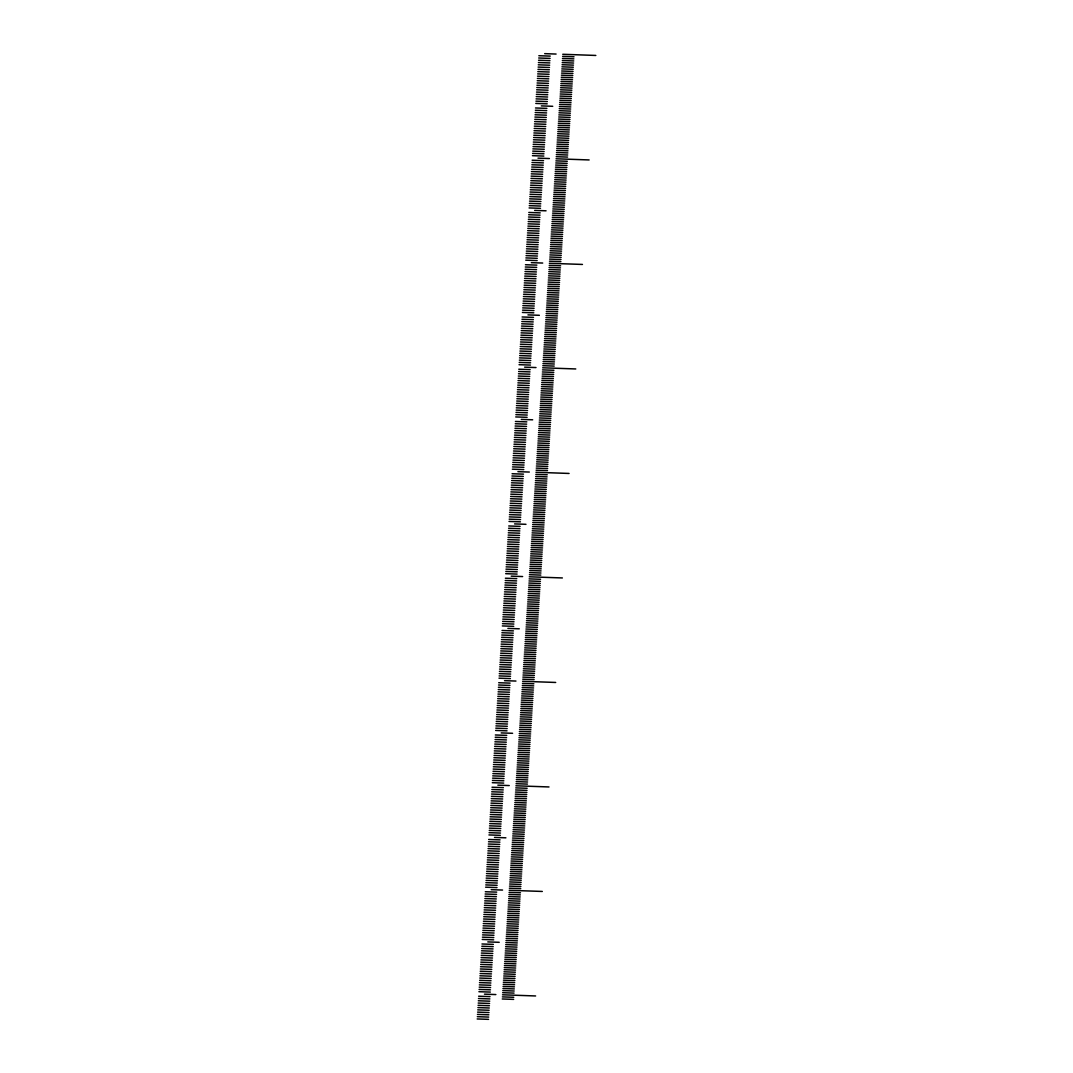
<?xml version="1.0" encoding="UTF-8"?>
<svg xmlns="http://www.w3.org/2000/svg" width="1073" height="1073" viewBox="0 0 1073 1073"><rect width="100%" height="100%" fill="white"/><g stroke="black" fill="none" stroke-linecap="round" stroke-linejoin="round"><path stroke-width="1.5" d="M544.695 53.65L556.082 54.052M562.748 54.28L595.823 55.447M538.847 55.716L550.234 56.118M562.614 56.373L574.001 56.775M562.48 58.465L573.867 58.867M538.7 57.996L550.1 58.398M562.346 60.557L573.733 60.946M538.552 60.262L549.953 60.665M562.212 62.636L573.599 63.039M538.418 62.542L549.805 62.931M562.078 64.729L573.465 65.131M538.27 64.809L549.658 65.212M561.944 66.821L573.331 67.223M538.123 67.076L549.51 67.478M561.809 68.913L573.197 69.316M537.975 69.356L549.363 69.758M561.675 71.006L573.062 71.408M537.828 71.623L549.228 72.025M561.541 73.098L572.928 73.487M537.68 73.903L549.081 74.292M561.407 75.177L572.794 75.579M537.533 76.17L548.933 76.572M561.273 77.269L572.66 77.672M537.399 78.436L548.786 78.839M561.139 79.362L572.526 79.764M537.251 80.716L548.638 81.105M561.005 81.454L572.392 81.856M560.871 83.546L572.258 83.935M537.104 82.983L548.491 83.386M560.736 85.639L572.124 86.028M536.956 85.25L548.343 85.652M560.602 87.718L571.989 88.12M536.808 87.53L548.209 87.932M560.468 89.81L571.869 90.212M536.661 89.797L548.062 90.199M560.334 91.902L571.735 92.305M536.527 92.077L547.914 92.466M560.2 93.995L571.601 94.397M536.379 94.344L547.766 94.746M560.066 96.087L571.466 96.476M536.232 96.61L547.619 97.013M559.932 98.18L571.332 98.568M536.084 98.89L547.471 99.279M559.798 100.258L571.198 100.661M535.937 101.157L547.337 101.559M559.663 102.351L571.064 102.753M535.789 103.424L547.19 103.826M559.529 104.443L570.93 104.846M541.342 105.905L552.729 106.294M559.395 106.535L570.796 106.938M535.507 107.971L546.895 108.373M559.261 108.628L570.662 109.017M559.127 110.707L570.528 111.109M535.36 110.251L546.747 110.64M558.993 112.799L570.393 113.202M535.212 112.517L546.6 112.92M558.859 114.891L570.259 115.294M535.065 114.784L546.452 115.187M558.725 116.984L570.125 117.386M534.917 117.064L546.318 117.453M558.59 119.076L569.991 119.479M534.77 119.331L546.17 119.733M558.47 121.169L569.857 121.557M534.636 121.598L546.023 122M558.336 123.247L569.723 123.65M534.488 123.878L545.875 124.28M558.201 125.34L569.589 125.742M534.341 126.145L545.728 126.547M558.067 127.432L569.455 127.835M534.193 128.425L545.58 128.814M557.933 129.525L569.32 129.927M534.046 130.691L545.446 131.094M557.799 131.617L569.186 132.019M533.898 132.958L545.299 133.36M557.665 133.709L569.052 134.098M557.531 135.788L568.918 136.191M533.764 135.238L545.151 135.627M557.397 137.881L568.784 138.283M533.616 137.505L545.004 137.907M557.263 139.973L568.65 140.375M533.469 139.772L544.856 140.174M557.128 142.065L568.516 142.468M533.321 142.052L544.708 142.454M556.994 144.158L568.382 144.547M533.174 144.319L544.561 144.721M556.86 146.25L568.247 146.639M533.026 146.599L544.427 146.988M556.726 148.329L568.113 148.731M532.879 148.865L544.279 149.268M556.592 150.421L567.979 150.824M532.745 151.132L544.132 151.534M556.458 152.514L567.845 152.916M532.597 153.412L543.984 153.801M556.324 154.606L567.711 155.008M532.449 155.679L543.837 156.081M556.19 156.698L567.577 157.087M538.002 158.147L549.389 158.549M556.055 158.777L589.131 159.944M555.921 160.87L567.309 161.272M532.154 160.226L543.555 160.628M555.787 162.962L567.174 163.364M532.007 162.492L543.407 162.895M555.653 165.054L567.04 165.457M531.873 164.773L543.26 165.162M555.519 167.147L566.906 167.549M531.725 167.039L543.112 167.442M555.385 169.239L566.772 169.628M531.578 169.306L542.965 169.708M555.251 171.318L566.638 171.72M531.43 171.586L542.817 171.975M555.117 173.41L566.504 173.813M531.283 173.853L542.67 174.255M554.982 175.503L566.37 175.905M531.135 176.12L542.536 176.522M554.848 177.595L566.236 177.997M530.987 178.4L542.388 178.802M554.714 179.687L566.101 180.09M530.853 180.666L542.241 181.069M554.58 181.78L565.981 182.169M530.706 182.947L542.093 183.335M554.446 183.859L565.847 184.261M554.312 185.951L565.712 186.353M530.558 185.213L541.945 185.616M554.178 188.043L565.578 188.446M530.411 187.48L541.798 187.882M554.044 190.136L565.444 190.538M530.263 189.76L541.664 190.149M553.909 192.228L565.31 192.617M530.116 192.027L541.516 192.429M553.775 194.32L565.176 194.709M529.982 194.293L541.369 194.696M553.641 196.399L565.042 196.802M529.834 196.574L541.221 196.976M553.507 198.492L564.908 198.894M529.686 198.84L541.074 199.243M553.373 200.584L564.774 200.986M529.539 201.12L540.926 201.509M553.239 202.676L564.639 203.079M529.391 203.387L540.779 203.79M553.105 204.769L564.505 205.158M529.244 205.654L540.644 206.056M552.971 206.861L564.371 207.25M529.096 207.934L540.497 208.323M552.836 208.94L564.237 209.342M534.649 210.402L546.05 210.804M552.702 211.032L564.103 211.435M552.582 213.125L563.969 213.527M528.815 212.467L540.202 212.87M552.447 215.217L563.835 215.619M528.667 214.748L540.054 215.15M552.313 217.309L563.701 217.698M528.52 217.014L539.907 217.417M552.179 219.388L563.566 219.791M528.372 219.294L539.773 219.683M552.045 221.481L563.432 221.883M528.224 221.561L539.625 221.963M551.911 223.573L563.298 223.975M528.09 223.828L539.478 224.23M551.777 225.665L563.164 226.068M527.943 226.108L539.33 226.51M551.643 227.758L563.03 228.16M527.795 228.375L539.183 228.777M551.509 229.85L562.896 230.239M527.648 230.655L539.035 231.044M551.374 231.929L562.762 232.331M527.5 232.921L538.901 233.324M551.24 234.021L562.628 234.424M527.353 235.188L538.753 235.591M551.106 236.114L562.493 236.516M550.972 238.206L562.359 238.608M527.205 237.468L538.606 237.857M550.838 240.298L562.225 240.687M527.071 239.735L538.458 240.137M550.704 242.391L562.091 242.78M526.923 242.002L538.311 242.404M550.57 244.47L561.957 244.872M526.776 244.282L538.163 244.684M550.436 246.562L561.823 246.964M526.628 246.549L538.016 246.951M550.301 248.654L561.689 249.057M526.481 248.829L537.881 249.218M550.167 250.747L561.555 251.149M526.333 251.095L537.734 251.498M550.033 252.839L561.42 253.228M526.199 253.362L537.586 253.764M549.899 254.931L561.286 255.32M526.052 255.642L537.439 256.031M549.765 257.01L561.152 257.413M525.904 257.909L537.291 258.311M549.631 259.103L561.018 259.505M525.757 260.176L537.144 260.578M549.497 261.195L560.884 261.597M531.309 262.657L542.697 263.046M549.363 263.287L582.451 264.441M549.228 265.38L560.616 265.769M525.462 264.723L536.862 265.125M549.094 267.459L560.482 267.861M525.314 267.003L536.715 267.392M548.96 269.551L560.347 269.953M525.18 269.269L536.567 269.672M548.826 271.643L560.213 272.046M525.032 271.536L536.42 271.938M548.692 273.736L560.079 274.138M524.885 273.816L536.272 274.205M548.558 275.828L559.958 276.23M524.737 276.083L536.124 276.485M548.424 277.92L559.824 278.309M524.59 278.35L535.99 278.752M548.29 279.999L559.69 280.402M524.442 280.63L535.843 281.032M548.155 282.092L559.556 282.494M524.308 282.896L535.695 283.299M548.021 284.184L559.422 284.586M524.161 285.177L535.548 285.566M547.887 286.276L559.288 286.679M524.013 287.443L535.4 287.846M547.753 288.369L559.154 288.771M547.619 290.461L559.02 290.85M523.865 289.71L535.253 290.112M547.485 292.54L558.885 292.942M523.718 291.99L535.119 292.379M547.351 294.632L558.751 295.035M523.57 294.257L534.971 294.659M547.217 296.725L558.617 297.127M523.423 296.524L534.823 296.926M547.082 298.817L558.483 299.219M523.289 298.804L534.676 299.206M546.948 300.909L558.349 301.298M523.141 301.07L534.528 301.473M546.814 303.002L558.215 303.391M522.994 303.351L534.381 303.739M546.68 305.081L558.081 305.483M522.846 305.617L534.233 306.02M546.559 307.173L557.947 307.575M522.699 307.884L534.099 308.286M546.425 309.265L557.812 309.668M522.551 310.164L533.952 310.553M546.291 311.358L557.678 311.76M522.417 312.431L533.804 312.833M546.157 313.45L557.544 313.839M527.956 314.899L539.357 315.301M546.023 315.529L557.41 315.931M545.889 317.621L557.276 318.024M522.122 316.978L533.509 317.38M545.755 319.714L557.142 320.116M521.974 319.244L533.361 319.647M545.62 321.806L557.008 322.208M521.827 321.524L533.227 321.913M545.486 323.898L556.874 324.301M521.679 323.791L533.08 324.194M545.352 325.991L556.739 326.38M521.545 326.058L532.932 326.46M545.218 328.07L556.605 328.472M521.398 328.338L532.785 328.727M545.084 330.162L556.471 330.564M521.25 330.605L532.637 331.007M544.95 332.254L556.337 332.657M521.102 332.871L532.49 333.274M544.816 334.347L556.203 334.749M520.955 335.152L532.342 335.554M544.682 336.439L556.069 336.842M520.807 337.418L532.208 337.821M544.548 338.531L555.935 338.92M520.66 339.698L532.06 340.087M544.413 340.61L555.801 341.013M520.526 341.965L531.913 342.367M544.279 342.703L555.666 343.105M544.145 344.795L555.532 345.198M520.378 344.232L531.765 344.634M544.011 346.887L555.398 347.29M520.231 346.512L531.618 346.901M543.877 348.98L555.264 349.369M520.083 348.779L531.47 349.181M543.743 351.072L555.13 351.461M519.936 351.045L531.336 351.448M543.609 353.151L554.996 353.554M519.788 353.325L531.189 353.728M543.475 355.243L554.862 355.646M519.654 355.592L531.041 355.995M543.34 357.336L554.728 357.738M519.506 357.872L530.894 358.261M543.206 359.428L554.593 359.831M519.359 360.139L530.746 360.541M543.072 361.521L554.459 361.909M519.211 362.406L530.599 362.808M542.938 363.613L554.325 364.002M519.064 364.686L530.451 365.075M542.804 365.692L554.191 366.094M524.617 367.154L536.004 367.556M542.67 367.784L575.758 368.951M542.536 369.877L553.936 370.279M518.769 369.219L530.169 369.622M542.401 371.969L553.802 372.371M518.635 371.499L530.022 371.902M542.267 374.061L553.668 374.45M518.487 373.766L529.874 374.169M542.133 376.14L553.534 376.543M518.339 376.046L529.727 376.435M541.999 378.233L553.4 378.635M518.192 378.313L529.579 378.715M541.865 380.325L553.266 380.727M518.044 380.58L529.445 380.982M541.731 382.417L553.131 382.82M517.897 382.86L529.297 383.262M541.597 384.51L552.997 384.912M517.763 385.127L529.15 385.529M541.463 386.602L552.863 386.991M517.615 387.407L529.002 387.796M541.329 388.681L552.729 389.083M517.468 389.673L528.855 390.076M541.194 390.773L552.595 391.176M517.32 391.94L528.707 392.342M541.06 392.866L552.461 393.268M517.173 394.22L528.56 394.609M540.926 394.958L552.327 395.36M540.792 397.05L552.193 397.439M517.025 396.487L528.426 396.889M540.671 399.143L552.059 399.532M516.878 398.754L528.278 399.156M540.537 401.222L551.924 401.624M516.743 401.034L528.131 401.436M540.403 403.314L551.79 403.716M516.596 403.3L527.983 403.703M540.269 405.406L551.656 405.809M516.448 405.581L527.836 405.97M540.135 407.499L551.522 407.901M516.301 407.847L527.688 408.25M540.001 409.591L551.388 409.98M516.153 410.114L527.554 410.516M539.867 411.683L551.254 412.072M516.006 412.394L527.406 412.783M539.732 413.762L551.12 414.165M515.872 414.661L527.259 415.063M539.598 415.855L550.986 416.257M515.724 416.928L527.111 417.33M539.464 417.947L550.851 418.349M521.277 419.409L532.664 419.798M539.33 420.039L550.717 420.442M539.196 422.132L550.583 422.521M515.429 421.474L526.816 421.877M539.062 424.211L550.449 424.613M515.281 423.755L526.682 424.143M538.928 426.303L550.315 426.705M515.134 426.021L526.535 426.424M538.794 428.395L550.181 428.798M514.986 428.288L526.387 428.69M538.659 430.488L550.047 430.89M514.852 430.568L526.239 430.957M538.525 432.58L549.913 432.982M514.705 432.835L526.092 433.237M538.391 434.672L549.778 435.061M514.557 435.101L525.944 435.504M538.257 436.751L549.644 437.154M514.41 437.382L525.797 437.784M538.123 438.844L549.51 439.246M514.262 439.648L525.663 440.051M537.989 440.936L549.376 441.338M514.115 441.928L525.515 442.317M537.855 443.028L549.242 443.431M513.98 444.195L525.368 444.598M537.721 445.121L549.108 445.523M513.833 446.462L525.22 446.864M537.586 447.213L548.974 447.602M537.452 449.292L548.84 449.694M513.685 448.742L525.073 449.131M537.318 451.384L548.705 451.787M513.538 451.009L524.925 451.411M537.184 453.477L548.571 453.879M513.39 453.275L524.791 453.678M537.05 455.569L548.437 455.971M513.243 455.556L524.643 455.958M536.916 457.661L548.303 458.05M513.095 457.822L524.496 458.225M536.782 459.754L548.169 460.143M512.961 460.102L524.348 460.491M536.648 461.833L548.048 462.235M512.814 462.369L524.201 462.771M536.513 463.925L547.914 464.327M512.666 464.636L524.053 465.038M536.379 466.017L547.78 466.42M512.518 466.916L523.906 467.305M536.245 468.11L547.646 468.512M512.371 469.183L523.772 469.585M536.111 470.202L547.512 470.591M517.924 471.651L529.311 472.053M535.977 472.281L569.066 473.448M512.089 473.73L523.476 474.132M535.843 474.373L547.243 474.776M535.709 476.466L547.109 476.868M511.942 475.996L523.329 476.399M535.575 478.558L546.975 478.96M511.794 478.276L523.181 478.665M535.44 480.65L546.841 481.053M511.647 480.543L523.034 480.945M535.306 482.743L546.707 483.132M511.499 482.81L522.9 483.212M535.172 484.822L546.573 485.224M511.352 485.09L522.752 485.479M535.038 486.914L546.439 487.316M511.217 487.357L522.605 487.759M534.904 489.006L546.305 489.409M511.07 489.623L522.457 490.026M534.77 491.099L546.17 491.501M510.922 491.903L522.31 492.306M534.649 493.191L546.036 493.593M510.775 494.17L522.162 494.573M534.515 495.283L545.902 495.672M510.627 496.45L522.014 496.839M534.381 497.362L545.768 497.765M510.48 498.717L521.88 499.119M534.247 499.455L545.634 499.857M534.113 501.547L545.5 501.949M510.332 500.984L521.733 501.386M533.978 503.639L545.366 504.042M510.198 503.264L521.585 503.653M533.844 505.732L545.232 506.121M510.051 505.531L521.438 505.933M533.71 507.824L545.097 508.213M509.903 507.797L521.29 508.2M533.576 509.903L544.963 510.305M509.755 510.077L521.143 510.48M533.442 511.995L544.829 512.398M509.608 512.344L521.009 512.746M533.308 514.088L544.695 514.49M509.46 514.624L520.861 515.013M533.174 516.18L544.561 516.582M509.326 516.891L520.713 517.293M533.04 518.272L544.427 518.661M509.179 519.158L520.566 519.56M532.905 520.365L544.293 520.754M509.031 521.438L520.418 521.827M532.771 522.444L544.159 522.846M514.584 523.906L525.971 524.308M532.637 524.536L544.024 524.938M508.736 525.971L520.123 526.374M532.503 526.628L543.89 527.031M532.369 528.721L543.756 529.123M508.589 528.251L519.989 528.654M532.235 530.813L543.622 531.202M508.441 530.518L519.842 530.92M532.101 532.892L543.488 533.294M508.307 532.798L519.694 533.187M531.967 534.984L543.354 535.387M508.159 535.065L519.547 535.467M531.832 537.077L543.22 537.479M508.012 537.332L519.399 537.734M531.698 539.169L543.086 539.571M507.864 539.612L519.252 540.014M531.564 541.261L542.951 541.664M507.717 541.878L519.117 542.281M531.43 543.354L542.817 543.743M507.569 544.159L518.97 544.548M531.296 545.433L542.683 545.835M507.435 546.425L518.822 546.828M531.162 547.525L542.549 547.927M507.288 548.692L518.675 549.094M531.028 549.617L542.415 550.02M507.14 550.972L518.527 551.361M530.894 551.71L542.281 552.112M530.759 553.802L542.147 554.191M506.993 553.239L518.38 553.641M530.625 555.894L542.026 556.283M506.845 555.506L518.232 555.908M530.491 557.973L541.892 558.376M506.697 557.786L518.098 558.188M530.357 560.066L541.758 560.468M506.55 560.052L517.951 560.455M530.223 562.158L541.624 562.56M506.416 562.332L517.803 562.721M530.089 564.25L541.489 564.653M506.268 564.599L517.655 565.002M529.955 566.343L541.355 566.732M506.121 566.866L517.508 567.268M529.821 568.435L541.221 568.824M505.973 569.146L517.36 569.535M529.686 570.514L541.087 570.916M505.826 571.413L517.226 571.815M529.552 572.606L540.953 573.009M505.678 573.679L517.079 574.082M529.418 574.699L540.819 575.101M511.231 576.161L522.631 576.55M529.284 576.791L562.373 577.945M529.15 578.884L540.551 579.272M505.396 578.226L516.784 578.629M529.016 580.962L540.416 581.365M505.249 580.506L516.636 580.895M528.882 583.055L540.282 583.457M505.101 582.773L516.489 583.176M528.748 585.147L540.148 585.55M504.954 585.04L516.341 585.442M528.627 587.239L540.014 587.642M504.806 587.32L516.207 587.709M528.493 589.332L539.88 589.734M504.659 589.587L516.059 589.989M528.359 591.424L539.746 591.813M504.525 591.853L515.912 592.256M528.224 593.503L539.612 593.906M504.377 594.134L515.764 594.536M528.09 595.595L539.478 595.998M504.23 596.4L515.617 596.803M527.956 597.688L539.343 598.09M504.082 598.68L515.469 599.069M527.822 599.78L539.209 600.183M503.934 600.947L515.335 601.349M527.688 601.873L539.075 602.261M527.554 603.965L538.941 604.354M503.787 603.214L515.188 603.616M527.42 606.044L538.807 606.446M503.653 605.494L515.04 605.883M527.286 608.136L538.673 608.539M503.505 607.761L514.892 608.163M527.151 610.229L538.539 610.631M503.358 610.027L514.745 610.43M527.017 612.321L538.405 612.723M503.21 612.307L514.597 612.71M526.883 614.413L538.27 614.802M503.063 614.574L514.463 614.977M526.749 616.506L538.136 616.895M502.915 616.854L514.316 617.243M526.615 618.585L538.002 618.987M502.768 619.121L514.168 619.523M526.481 620.677L537.868 621.079M502.633 621.388L514.021 621.79M526.347 622.769L537.734 623.172M502.486 623.668L513.873 624.057M526.213 624.862L537.6 625.264M502.338 625.935L513.726 626.337M526.078 626.954L537.466 627.343M507.891 628.402L519.278 628.805M525.944 629.033L537.332 629.435M525.81 631.125L537.197 631.528M502.043 630.481L513.444 630.884M525.676 633.218L537.063 633.62M501.896 632.748L513.296 633.15M525.542 635.31L536.929 635.712M501.762 635.028L513.149 635.417M525.408 637.402L536.795 637.805M501.614 637.295L513.001 637.697M525.274 639.495L536.661 639.884M501.467 639.562L512.854 639.964M525.14 641.574L536.527 641.976M501.319 641.842L512.706 642.231M525.005 643.666L536.393 644.068M501.171 644.108L512.572 644.511M524.871 645.758L536.259 646.161M501.024 646.375L512.425 646.778M524.737 647.851L536.138 648.253M500.876 648.655L512.277 649.058M524.603 649.943L536.004 650.345M500.742 650.922L512.129 651.324M524.469 652.035L535.87 652.424M500.595 653.202L511.982 653.591M524.335 654.114L535.735 654.517M524.201 656.207L535.601 656.609M500.447 655.469L511.834 655.871M524.067 658.299L535.467 658.701M500.3 657.736L511.687 658.138M523.932 660.391L535.333 660.794M500.152 660.016L511.553 660.405M523.798 662.484L535.199 662.873M500.005 662.282L511.405 662.685M523.664 664.576L535.065 664.965M499.87 664.549L511.258 664.952M523.53 666.655L534.931 667.057M499.723 666.829L511.11 667.232M523.396 668.747L534.797 669.15M499.575 669.096L510.963 669.498M523.262 670.84L534.662 671.242M499.428 671.376L510.815 671.765M523.128 672.932L534.528 673.334M499.28 673.643L510.681 674.045M522.994 675.024L534.394 675.413M499.133 675.91L510.533 676.312M522.859 677.103L534.26 677.506M498.999 678.19L510.386 678.579M522.739 679.196L534.126 679.598M504.538 680.658L515.939 681.06M522.605 681.288L555.68 682.455M522.471 683.38L533.858 683.783M498.704 682.723L510.091 683.125M522.336 685.473L533.724 685.875M498.556 685.003L509.943 685.406M522.202 687.565L533.589 687.954M498.409 687.27L509.796 687.672M522.068 689.644L533.455 690.046M498.261 689.55L509.662 689.939M521.934 691.736L533.321 692.139M498.113 691.817L509.514 692.219M521.8 693.829L533.187 694.231M497.979 694.083L509.367 694.486M521.666 695.921L533.053 696.323M497.832 696.364L509.219 696.766M521.532 698.013L532.919 698.416M497.684 698.63L509.071 699.033M521.398 700.106L532.785 700.495M497.537 700.897L508.924 701.299M521.263 702.185L532.651 702.587M497.389 703.177L508.79 703.58M521.129 704.277L532.516 704.679M497.242 705.444L508.642 705.846M520.995 706.369L532.382 706.772M520.861 708.462L532.248 708.864M497.107 707.724L508.495 708.113M520.727 710.554L532.114 710.943M496.96 709.991L508.347 710.393M520.593 712.646L531.98 713.035M496.812 712.257L508.2 712.66M520.459 714.725L531.846 715.128M496.665 714.538L508.052 714.94M520.325 716.818L531.712 717.22M496.517 716.804L507.905 717.207M520.19 718.91L531.578 719.312M496.37 719.084L507.77 719.473M520.056 721.002L531.443 721.405M496.222 721.351L507.623 721.753M519.922 723.095L531.309 723.484M496.088 723.618L507.475 724.02M519.788 725.187L531.175 725.576M495.941 725.898L507.328 726.287M519.654 727.266L531.041 727.668M495.793 728.165L507.18 728.567M519.52 729.358L530.907 729.761M495.646 730.431L507.033 730.834M519.386 731.451L530.773 731.853M501.198 732.913L512.586 733.302M519.252 733.543L530.639 733.945M519.117 735.635L530.505 736.024M495.35 734.978L506.751 735.381M518.983 737.714L530.37 738.117M495.216 737.258L506.604 737.647M518.849 739.807L530.236 740.209M495.069 739.525L506.456 739.927M518.715 741.899L530.116 742.301M494.921 741.792L506.308 742.194M518.581 743.991L529.982 744.394M494.774 744.072L506.161 744.461M518.447 746.084L529.847 746.486M494.626 746.339L506.013 746.741M518.313 748.176L529.713 748.565M494.479 748.605L505.879 749.008M518.179 750.255L529.579 750.657M494.331 750.885L505.732 751.288M518.044 752.347L529.445 752.75M494.197 753.152L505.584 753.554M517.91 754.44L529.311 754.842M494.049 755.432L505.437 755.821M517.776 756.532L529.177 756.934M493.902 757.699L505.289 758.101M517.642 758.624L529.043 759.013M517.508 760.717L528.909 761.106M493.754 759.966L505.142 760.368M517.374 762.796L528.774 763.198M493.607 762.246L505.007 762.635M517.24 764.888L528.64 765.29M493.459 764.513L504.86 764.915M517.106 766.98L528.506 767.383M493.325 766.779L504.712 767.182M516.971 769.073L528.372 769.475M493.178 769.059L504.565 769.462M516.837 771.165L528.238 771.554M493.03 771.326L504.417 771.728M516.717 773.257L528.104 773.646M492.883 773.606L504.27 773.995M516.582 775.336L527.97 775.739M492.735 775.873L504.122 776.275M516.448 777.429L527.836 777.831M492.587 778.14L503.988 778.542M516.314 779.521L527.701 779.923M492.44 780.42L503.841 780.809M516.18 781.613L527.567 782.016M492.306 782.686L503.693 783.089M516.046 783.706L527.433 784.095M497.845 785.154L509.246 785.557M515.912 785.785L548.987 786.952M515.778 787.877L527.165 788.279M492.011 787.233L503.398 787.636M515.644 789.969L527.031 790.372M491.863 789.5L503.25 789.902M515.509 792.062L526.897 792.464M491.716 791.78L503.116 792.169M515.375 794.154L526.763 794.557M491.568 794.047L502.969 794.449M515.241 796.246L526.628 796.635M491.434 796.314L502.821 796.716M515.107 798.325L526.494 798.728M491.286 798.594L502.674 798.983M514.973 800.418L526.36 800.82M491.139 800.86L502.526 801.263M514.839 802.51L526.226 802.912M490.991 803.127L502.379 803.529M514.705 804.602L526.092 805.005M490.844 805.407L502.244 805.81M514.571 806.695L525.958 807.097M490.696 807.674L502.097 808.076M514.436 808.787L525.824 809.176M490.549 809.954L501.949 810.343M514.302 810.866L525.69 811.268M490.415 812.221L501.802 812.623M514.168 812.958L525.555 813.361M514.034 815.051L525.421 815.453M490.267 814.487L501.654 814.89M513.9 817.143L525.287 817.546M490.12 816.768L501.507 817.157M513.766 819.236L525.153 819.624M489.972 819.034L501.359 819.437M513.632 821.328L525.019 821.717M489.825 821.301L501.225 821.703M513.498 823.407L524.885 823.809M489.677 823.581L501.078 823.984M513.363 825.499L524.751 825.902M489.543 825.848L500.93 826.25M513.229 827.591L524.617 827.994M489.395 828.128L500.783 828.517M513.095 829.684L524.482 830.086M489.248 830.395L500.635 830.797M512.961 831.776L524.348 832.165M489.1 832.661L500.487 833.064M512.827 833.855L524.228 834.258M488.953 834.942L500.353 835.33M512.693 835.947L524.093 836.35M494.505 837.409L505.893 837.812M512.559 838.04L523.959 838.442M512.425 840.132L523.825 840.535M488.658 839.475L500.058 839.877M512.29 842.225L523.691 842.627M488.523 841.755L499.911 842.157M512.156 844.317L523.557 844.706M488.376 844.022L499.763 844.424M512.022 846.396L523.423 846.798M488.228 846.302L499.616 846.691M511.888 848.488L523.289 848.891M488.081 848.569L499.468 848.971M511.754 850.581L523.155 850.983M487.933 850.835L499.334 851.238M511.62 852.673L523.02 853.075M487.786 853.115L499.186 853.504M511.486 854.765L522.886 855.168M487.652 855.382L499.039 855.785M511.352 856.858L522.752 857.247M487.504 857.649L498.891 858.051M511.217 858.937L522.618 859.339M487.357 859.929L498.744 860.331M511.083 861.029L522.484 861.431M487.209 862.196L498.596 862.598M510.949 863.121L522.35 863.524M487.062 864.476L498.462 864.865M510.828 865.214L522.216 865.616M510.694 867.306L522.082 867.695M486.914 866.743L498.315 867.145M510.56 869.398L521.947 869.787M486.78 869.009L498.167 869.412M510.426 871.477L521.813 871.88M486.632 871.289L498.02 871.692M510.292 873.57L521.679 873.972M486.485 873.556L497.872 873.959M510.158 875.662L521.545 876.064M486.337 875.836L497.724 876.225M510.024 877.754L521.411 878.157M486.19 878.103L497.577 878.505M509.89 879.847L521.277 880.236M486.042 880.37L497.443 880.772M509.755 881.939L521.143 882.328M485.895 882.65L497.295 883.039M509.621 884.018L521.009 884.42M485.761 884.917L497.148 885.319M509.487 886.11L520.874 886.513M485.613 887.183L497 887.586M509.353 888.203L520.74 888.605M491.166 889.665L502.553 890.054M509.219 890.295L542.294 891.448M509.085 892.387L520.472 892.776M485.318 891.73L496.705 892.132M508.951 894.466L520.338 894.869M485.17 894.01L496.571 894.399M508.817 896.559L520.204 896.961M485.023 896.277L496.423 896.679M508.682 898.651L520.07 899.053M484.889 898.544L496.276 898.946M508.548 900.743L519.936 901.146M484.741 900.824L496.128 901.213M508.414 902.836L519.801 903.238M484.594 903.09L495.981 903.493M508.28 904.928L519.667 905.317M484.446 905.357L495.833 905.76M508.146 907.007L519.533 907.409M484.299 907.637L495.686 908.04M508.012 909.099L519.399 909.502M484.151 909.904L495.552 910.306M507.878 911.192L519.265 911.594M484.003 912.184L495.404 912.573M507.744 913.284L519.131 913.686M483.869 914.451L495.257 914.853M507.609 915.376L518.997 915.765M483.722 916.718L495.109 917.12M507.475 917.469L518.863 917.858M507.341 919.548L518.728 919.95M483.574 918.998L494.961 919.387M507.207 921.64L518.594 922.042M483.427 921.264L494.814 921.667M507.073 923.732L518.46 924.135M483.279 923.531L494.68 923.933M506.939 925.825L518.326 926.227M483.132 925.811L494.532 926.214M506.805 927.917L518.205 928.306M482.998 928.078L494.385 928.48M506.671 930.009L518.071 930.398M482.85 930.358L494.237 930.747M506.536 932.088L517.937 932.491M482.702 932.625L494.09 933.027M506.402 934.181L517.803 934.583M482.555 934.891L493.942 935.294M506.268 936.273L517.669 936.675M482.407 937.172L493.795 937.561M506.134 938.365L517.535 938.768M482.26 939.438L493.66 939.841M506 940.458L517.401 940.847M487.813 941.906L499.2 942.309M505.866 942.537L517.266 942.939M481.978 943.985L493.365 944.388M505.732 944.629L517.132 945.031M505.598 946.721L516.998 947.124M481.831 946.252L493.218 946.654M505.463 948.814L516.864 949.216M481.683 948.532L493.07 948.921M505.329 950.906L516.73 951.308M481.536 950.799L492.923 951.201M505.195 952.998L516.596 953.387M481.388 953.065L492.789 953.468M505.061 955.077L516.462 955.48M481.241 955.346L492.641 955.735M504.927 957.17L516.328 957.572M481.106 957.612L492.494 958.015M504.806 959.262L516.193 959.664M480.959 959.879L492.346 960.281M504.672 961.354L516.059 961.757M480.811 962.159L492.199 962.561M504.538 963.447L515.925 963.849M480.664 964.426L492.051 964.828M504.404 965.539L515.791 965.928M480.516 966.706L491.917 967.095M504.27 967.618L515.657 968.02M480.369 968.973L491.769 969.375M504.136 969.71L515.523 970.113M504.002 971.803L515.389 972.205M480.221 971.239L491.622 971.642M503.867 973.895L515.255 974.297M480.087 973.519L491.474 973.908M503.733 975.987L515.12 976.376M479.939 975.786L491.327 976.189M503.599 978.08L514.986 978.469M479.792 978.053L491.179 978.455M503.465 980.159L514.852 980.561M479.644 980.333L491.032 980.735M503.331 982.251L514.718 982.653M479.497 982.6L490.898 983.002M503.197 984.343L514.584 984.746M479.349 984.88L490.75 985.269M503.063 986.436L514.45 986.838M479.215 987.147L490.602 987.549M502.929 988.528L514.316 988.917M479.068 989.413L490.455 989.816M502.794 990.607L514.182 991.009M478.92 991.693L490.307 992.082M502.66 992.699L514.047 993.102M484.473 994.161L495.86 994.564M502.526 994.792L535.601 995.959M502.392 996.884L513.779 997.286M478.625 996.227L490.026 996.629M502.258 998.976L513.645 999.379M478.478 998.507L489.878 998.909M478.33 1000.774L489.731 1001.176M478.196 1003.054L489.583 1003.443M478.048 1005.321L489.436 1005.723M477.901 1007.587L489.288 1007.99M477.753 1009.867L489.14 1010.256M477.606 1012.134L489.006 1012.536M477.458 1014.401L488.859 1014.803M477.324 1016.681L488.711 1017.083M477.177 1018.948L488.564 1019.35"/></g></svg>
